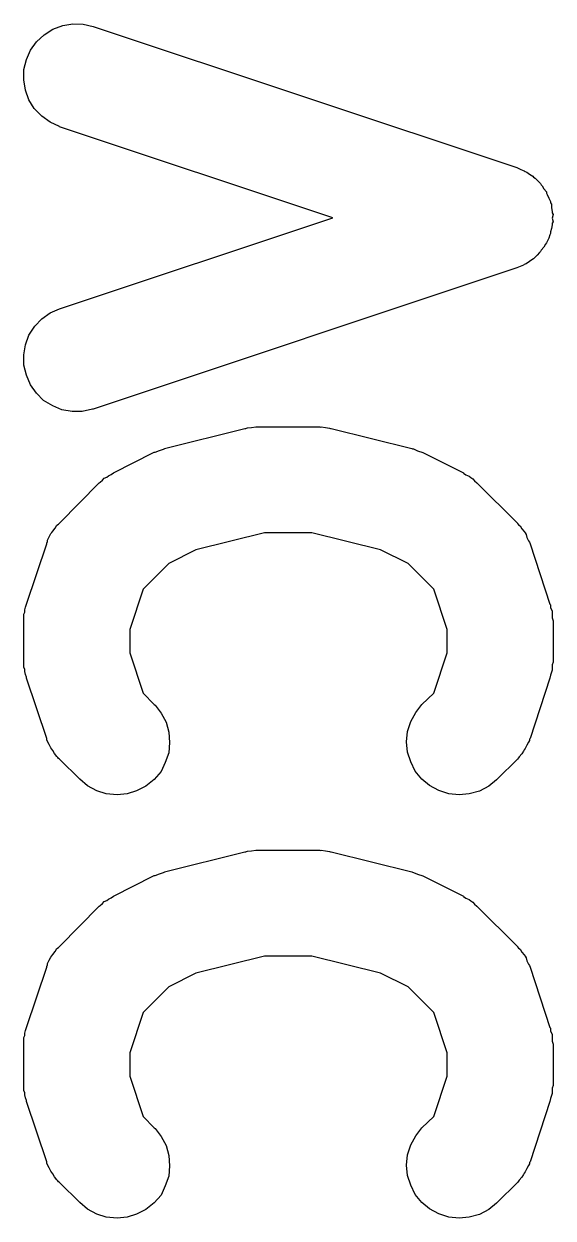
# Model space of a CAD drawing. Extents: x 119.7 to 160.3, y -116.7 to -64.
# Drawn here: x 145.964 to 146.589, y -65.431 to -64.021 of the extents above; entities that cross this region are included whole.
import ezdxf

# ---------------------------------------------------------------- set-up
doc = ezdxf.new("R2010")
doc.units = 0
doc.layers.add('BLACK', color=7, linetype='CONTINUOUS')

msp = doc.modelspace()

# ---------------------------------------------------------------- linework, layer by layer
at = {"layer": 'BLACK', "linetype": 'CONTINUOUS'}
for p, q in [((146.01, -64.023), (146.022, -64.021)), ((146.022, -64.021), (146.034, -64.0213)), ((146.034, -64.0213), (146.046, -64.024)), ((145.979, -64.0421), (145.988, -64.0338)), ((145.988, -64.0338), (145.998, -64.0273)), ((145.998, -64.0273), (146.01, -64.023)), ((146.046, -64.024), (146.546, -64.1907)), ((145.972, -64.052), (145.979, -64.0421)), ((145.964, -64.075), (145.967, -64.0632)), ((145.967, -64.0632), (145.972, -64.052)), ((145.964, -64.0872), (145.964, -64.075)), ((145.966, -64.0993), (145.964, -64.0872)), ((145.97, -64.1107), (145.966, -64.0993)), ((145.976, -64.1211), (145.97, -64.1107)), ((145.985, -64.13), (145.976, -64.1211)), ((145.995, -64.1372), (145.985, -64.13)), ((146.006, -64.1423), (145.995, -64.1372)), ((146.006, -64.1426), (146.006, -64.1423)), ((146.329, -64.25), (146.006, -64.1426)), ((146.546, -64.1907), (146.547, -64.191)), ((146.547, -64.191), (146.551, -64.1928)), ((146.551, -64.1928), (146.555, -64.1944)), ((146.555, -64.1944), (146.556, -64.1954)), ((146.556, -64.1954), (146.558, -64.1961)), ((146.558, -64.1961), (146.561, -64.1986)), ((146.561, -64.1986), (146.565, -64.201)), ((146.565, -64.201), (146.566, -64.2022)), ((146.566, -64.2022), (146.568, -64.2033)), ((146.568, -64.2033), (146.571, -64.2065)), ((146.571, -64.2065), (146.574, -64.2095)), ((146.574, -64.2095), (146.575, -64.2109)), ((146.575, -64.2109), (146.576, -64.2122)), ((146.576, -64.2122), (146.578, -64.2159)), ((146.578, -64.2159), (146.581, -64.2195)), ((146.581, -64.2195), (146.581, -64.2211)), ((146.581, -64.2211), (146.582, -64.2226)), ((146.582, -64.2226), (146.584, -64.2267)), ((146.584, -64.2267), (146.586, -64.2306)), ((146.586, -64.2306), (146.586, -64.2324)), ((146.586, -64.2324), (146.587, -64.2341)), ((146.587, -64.2341), (146.587, -64.2383)), ((146.587, -64.2383), (146.588, -64.2426)), ((146.588, -64.2426), (146.588, -64.2443)), ((146.588, -64.2443), (146.589, -64.2461)), ((146.589, -64.2461), (146.588, -64.2504)), ((146.006, -64.3574), (146.329, -64.25)), ((146.588, -64.2583), (146.587, -64.2625)), ((146.588, -64.2504), (146.589, -64.2548)), ((146.589, -64.2548), (146.588, -64.2565)), ((146.588, -64.2565), (146.588, -64.2583)), ((146.584, -64.2741), (146.582, -64.2781)), ((146.585, -64.2702), (146.584, -64.2741)), ((146.586, -64.2684), (146.585, -64.2702)), ((146.587, -64.2625), (146.586, -64.2668)), ((146.586, -64.2668), (146.586, -64.2684)), ((146.574, -64.2897), (146.573, -64.2912)), ((146.575, -64.2884), (146.574, -64.2897)), ((146.578, -64.2848), (146.575, -64.2884)), ((146.58, -64.2813), (146.578, -64.2848)), ((146.581, -64.2797), (146.58, -64.2813)), ((146.582, -64.2781), (146.581, -64.2797)), ((146.557, -64.3043), (146.555, -64.3051)), ((146.561, -64.3018), (146.557, -64.3043)), ((146.564, -64.2995), (146.561, -64.3018)), ((146.566, -64.2983), (146.564, -64.2995)), ((146.567, -64.2973), (146.566, -64.2983)), ((146.57, -64.2942), (146.567, -64.2973)), ((146.573, -64.2912), (146.57, -64.2942)), ((146.546, -64.3093), (146.046, -64.476)), ((146.55, -64.3075), (146.546, -64.3093)), ((146.554, -64.306), (146.55, -64.3075)), ((146.555, -64.3051), (146.554, -64.306)), ((145.995, -64.3623), (146.006, -64.3574)), ((145.977, -64.3782), (145.985, -64.3694)), ((145.985, -64.3694), (145.995, -64.3623)), ((145.966, -64.3999), (145.97, -64.3885)), ((145.97, -64.3885), (145.977, -64.3782)), ((145.964, -64.4119), (145.966, -64.3999)), ((145.964, -64.4241), (145.964, -64.4119)), ((145.967, -64.436), (145.964, -64.4241)), ((145.972, -64.4472), (145.967, -64.436)), ((145.979, -64.4572), (145.972, -64.4472)), ((145.987, -64.4657), (145.979, -64.4572)), ((145.998, -64.4723), (145.987, -64.4657)), ((146.009, -64.4768), (145.998, -64.4723)), ((146.021, -64.4789), (146.009, -64.4768)), ((146.033, -64.4788), (146.021, -64.4789)), ((146.045, -64.4762), (146.033, -64.4788)), ((146.046, -64.476), (146.045, -64.4762)), ((146.13, -64.5227), (146.225, -64.4989)), ((146.225, -64.4989), (146.226, -64.4987)), ((146.226, -64.4987), (146.227, -64.4985)), ((146.227, -64.4985), (146.228, -64.4982)), ((146.228, -64.4982), (146.233, -64.4977)), ((146.233, -64.4977), (146.238, -64.4971)), ((146.238, -64.4971), (146.239, -64.4971)), ((146.239, -64.4971), (146.24, -64.497)), ((146.24, -64.497), (146.312, -64.497)), ((146.312, -64.497), (146.313, -64.497)), ((146.313, -64.497), (146.314, -64.4972)), ((146.314, -64.4972), (146.315, -64.4971)), ((146.315, -64.4971), (146.32, -64.4978)), ((146.32, -64.4978), (146.325, -64.4984)), ((146.325, -64.4984), (146.326, -64.4987)), ((146.326, -64.4987), (146.327, -64.4989)), ((146.327, -64.4989), (146.422, -64.5227)), ((146.07, -64.5512), (146.117, -64.5274)), ((146.117, -64.5274), (146.118, -64.527)), ((146.118, -64.5269), (146.119, -64.5268)), ((146.118, -64.527), (146.118, -64.5269)), ((146.119, -64.5268), (146.124, -64.5248)), ((146.124, -64.5248), (146.13, -64.5228)), ((146.13, -64.5228), (146.13, -64.5227)), ((146.13, -64.5228), (146.13, -64.5228)), ((146.422, -64.5227), (146.423, -64.5229)), ((146.423, -64.5229), (146.423, -64.523)), ((146.423, -64.523), (146.424, -64.5231)), ((146.424, -64.5231), (146.429, -64.5252)), ((146.429, -64.5252), (146.435, -64.5272)), ((146.435, -64.5272), (146.435, -64.5273)), ((146.435, -64.5273), (146.435, -64.5274)), ((146.435, -64.5274), (146.483, -64.5512)), ((146.057, -64.5601), (146.059, -64.5577)), ((146.059, -64.5577), (146.062, -64.5563)), ((146.062, -64.5563), (146.064, -64.5547)), ((146.064, -64.5547), (146.067, -64.5531)), ((146.067, -64.5531), (146.07, -64.5512)), ((146.483, -64.5512), (146.483, -64.5516)), ((146.483, -64.5516), (146.486, -64.5535)), ((146.486, -64.5535), (146.49, -64.5552)), ((146.49, -64.5552), (146.492, -64.5569)), ((146.492, -64.5569), (146.494, -64.5583)), ((146.494, -64.5583), (146.496, -64.5607)), ((146.006, -64.6106), (146.053, -64.5629)), ((146.053, -64.5629), (146.054, -64.5623)), ((146.054, -64.5623), (146.057, -64.5601)), ((146.496, -64.5607), (146.499, -64.5629)), ((146.499, -64.5629), (146.547, -64.6106)), ((146.001, -64.6167), (146.003, -64.6132)), ((146.003, -64.6132), (146.005, -64.612)), ((146.005, -64.612), (146.006, -64.6106)), ((146.547, -64.6106), (146.547, -64.6112)), ((146.547, -64.6112), (146.548, -64.6126)), ((146.548, -64.6126), (146.55, -64.6139)), ((146.55, -64.6139), (146.552, -64.6174)), ((145.992, -64.6307), (145.994, -64.627)), ((145.994, -64.627), (145.996, -64.6231)), ((145.996, -64.6231), (145.997, -64.6216)), ((145.997, -64.6216), (145.998, -64.62)), ((145.998, -64.62), (146.001, -64.6167)), ((146.248, -64.622), (146.167, -64.6423)), ((146.304, -64.622), (146.248, -64.622)), ((146.385, -64.6423), (146.304, -64.622)), ((146.552, -64.6174), (146.555, -64.6207)), ((146.555, -64.6207), (146.556, -64.6223)), ((146.556, -64.6223), (146.557, -64.6239)), ((146.557, -64.6239), (146.558, -64.6278)), ((146.558, -64.6278), (146.56, -64.6315)), ((145.967, -64.7064), (145.991, -64.635)), ((145.991, -64.6342), (145.992, -64.6325)), ((145.991, -64.635), (145.991, -64.6342)), ((145.992, -64.6325), (145.992, -64.6307)), ((146.167, -64.6423), (146.135, -64.6585)), ((146.418, -64.6585), (146.385, -64.6423)), ((146.56, -64.6315), (146.561, -64.6333)), ((146.561, -64.6333), (146.562, -64.635)), ((146.562, -64.635), (146.585, -64.7064)), ((146.135, -64.6585), (146.105, -64.6885)), ((146.448, -64.6885), (146.418, -64.6585)), ((146.105, -64.6885), (146.089, -64.7363)), ((146.464, -64.7363), (146.448, -64.6885)), ((145.965, -64.7132), (145.966, -64.7099)), ((145.965, -64.7158), (145.965, -64.7132)), ((145.966, -64.7099), (145.967, -64.7064)), ((146.585, -64.7064), (146.586, -64.7073)), ((146.586, -64.7073), (146.586, -64.7107)), ((146.586, -64.7107), (146.588, -64.7141)), ((145.964, -64.7183), (145.965, -64.7158)), ((145.964, -64.7218), (145.964, -64.7183)), ((145.964, -64.7253), (145.964, -64.7218)), ((145.964, -64.7262), (145.964, -64.7253)), ((145.964, -64.7738), (145.964, -64.7262)), ((146.588, -64.7141), (146.588, -64.7166)), ((146.588, -64.7166), (146.588, -64.7192)), ((146.588, -64.7192), (146.588, -64.7227)), ((146.588, -64.7227), (146.589, -64.7262)), ((146.589, -64.7262), (146.589, -64.7738)), ((146.089, -64.7363), (146.089, -64.7637)), ((146.464, -64.7637), (146.464, -64.7363)), ((146.089, -64.7637), (146.105, -64.8115)), ((146.448, -64.8115), (146.464, -64.7637)), ((145.964, -64.7773), (145.964, -64.7738)), ((145.964, -64.7808), (145.964, -64.7773)), ((145.965, -64.7834), (145.964, -64.7808)), ((145.965, -64.7859), (145.965, -64.7834)), ((146.588, -64.7842), (146.587, -64.7868)), ((146.589, -64.7747), (146.588, -64.7782)), ((146.588, -64.7782), (146.588, -64.7817)), ((146.588, -64.7817), (146.588, -64.7842)), ((146.589, -64.7738), (146.589, -64.7747)), ((145.966, -64.7893), (145.965, -64.7859)), ((145.967, -64.7927), (145.966, -64.7893)), ((145.967, -64.7936), (145.967, -64.7927)), ((145.991, -64.865), (145.967, -64.7936)), ((146.585, -64.7936), (146.562, -64.865)), ((146.586, -64.7901), (146.585, -64.7936)), ((146.587, -64.7868), (146.586, -64.7901)), ((146.105, -64.8115), (146.118, -64.8249)), ((146.434, -64.8249), (146.448, -64.8115)), ((146.118, -64.8249), (146.119, -64.8255)), ((146.119, -64.8255), (146.126, -64.835)), ((146.427, -64.8343), (146.434, -64.8249)), ((146.126, -64.835), (146.132, -64.8458)), ((146.421, -64.845), (146.427, -64.8343)), ((146.132, -64.8458), (146.135, -64.8575)), ((146.417, -64.8567), (146.421, -64.845)), ((145.991, -64.8667), (145.991, -64.865)), ((145.992, -64.8684), (145.991, -64.8667)), ((145.994, -64.8722), (145.992, -64.8684)), ((146.135, -64.8575), (146.136, -64.8697)), ((146.416, -64.8688), (146.417, -64.8567)), ((146.417, -64.881), (146.416, -64.8688)), ((146.561, -64.8675), (146.56, -64.8693)), ((146.562, -64.865), (146.561, -64.8658)), ((146.561, -64.8658), (146.561, -64.8675)), ((145.996, -64.8761), (145.994, -64.8722)), ((145.997, -64.8777), (145.996, -64.8761)), ((145.998, -64.8793), (145.997, -64.8777)), ((146, -64.8826), (145.998, -64.8793)), ((146.003, -64.8861), (146, -64.8826)), ((146.135, -64.8818), (146.131, -64.8935)), ((146.136, -64.8697), (146.135, -64.8818)), ((146.421, -64.8927), (146.417, -64.881)), ((146.554, -64.88), (146.552, -64.8833)), ((146.555, -64.8784), (146.554, -64.88)), ((146.556, -64.8769), (146.555, -64.8784)), ((146.558, -64.873), (146.556, -64.8769)), ((146.56, -64.8693), (146.558, -64.873)), ((146.004, -64.8874), (146.003, -64.8861)), ((146.005, -64.8888), (146.004, -64.8874)), ((146.006, -64.8894), (146.005, -64.8888)), ((146.03, -64.9132), (146.006, -64.8894)), ((146.131, -64.8935), (146.126, -64.9042)), ((146.426, -64.9035), (146.421, -64.8927)), ((146.547, -64.8894), (146.523, -64.9132)), ((146.548, -64.888), (146.547, -64.8894)), ((146.549, -64.8868), (146.548, -64.888)), ((146.552, -64.8833), (146.549, -64.8868)), ((146.126, -64.9042), (146.118, -64.9135)), ((146.434, -64.9129), (146.426, -64.9035)), ((146.039, -64.921), (146.03, -64.9132)), ((146.05, -64.9267), (146.039, -64.921)), ((146.108, -64.9212), (146.097, -64.9269)), ((146.118, -64.9135), (146.108, -64.9212)), ((146.443, -64.9207), (146.434, -64.9129)), ((146.454, -64.9266), (146.443, -64.9207)), ((146.513, -64.9215), (146.502, -64.9271)), ((146.522, -64.9139), (146.513, -64.9215)), ((146.523, -64.9132), (146.522, -64.9139)), ((146.061, -64.9303), (146.05, -64.9267)), ((146.074, -64.9315), (146.061, -64.9303)), ((146.086, -64.9304), (146.074, -64.9315)), ((146.097, -64.9269), (146.086, -64.9304)), ((146.466, -64.9302), (146.454, -64.9266)), ((146.478, -64.9315), (146.466, -64.9302)), ((146.49, -64.9305), (146.478, -64.9315)), ((146.502, -64.9271), (146.49, -64.9305)), ((146.13, -65.0227), (146.225, -64.9989)), ((146.225, -64.9989), (146.226, -64.9987)), ((146.226, -64.9987), (146.227, -64.9985)), ((146.227, -64.9985), (146.228, -64.9982)), ((146.228, -64.9982), (146.233, -64.9977)), ((146.233, -64.9977), (146.238, -64.9971)), ((146.238, -64.9971), (146.239, -64.9971)), ((146.239, -64.9971), (146.24, -64.997)), ((146.24, -64.997), (146.312, -64.997)), ((146.312, -64.997), (146.313, -64.997)), ((146.313, -64.997), (146.314, -64.9972)), ((146.314, -64.9972), (146.315, -64.9971)), ((146.315, -64.9971), (146.32, -64.9978)), ((146.32, -64.9978), (146.325, -64.9984)), ((146.325, -64.9984), (146.326, -64.9987)), ((146.326, -64.9987), (146.327, -64.9989)), ((146.327, -64.9989), (146.422, -65.0227)), ((146.124, -65.0248), (146.13, -65.0228)), ((146.13, -65.0228), (146.13, -65.0227)), ((146.13, -65.0228), (146.13, -65.0228)), ((146.422, -65.0227), (146.423, -65.0229)), ((146.423, -65.0229), (146.423, -65.023)), ((146.423, -65.023), (146.424, -65.0231)), ((146.424, -65.0231), (146.429, -65.0252)), ((146.07, -65.0512), (146.117, -65.0274)), ((146.117, -65.0274), (146.118, -65.027)), ((146.118, -65.0269), (146.119, -65.0268)), ((146.118, -65.027), (146.118, -65.0269)), ((146.119, -65.0268), (146.124, -65.0248)), ((146.429, -65.0252), (146.435, -65.0272)), ((146.435, -65.0272), (146.435, -65.0273)), ((146.435, -65.0273), (146.435, -65.0274)), ((146.435, -65.0274), (146.483, -65.0512)), ((146.067, -65.0531), (146.07, -65.0512)), ((146.483, -65.0512), (146.483, -65.0516)), ((146.483, -65.0516), (146.486, -65.0535)), ((146.006, -65.1106), (146.053, -65.0629)), ((146.053, -65.0629), (146.054, -65.0623)), ((146.054, -65.0623), (146.057, -65.0601)), ((146.057, -65.0601), (146.059, -65.0577)), ((146.059, -65.0577), (146.062, -65.0563)), ((146.062, -65.0563), (146.064, -65.0547)), ((146.064, -65.0547), (146.067, -65.0531)), ((146.486, -65.0535), (146.49, -65.0552)), ((146.49, -65.0552), (146.492, -65.0569)), ((146.492, -65.0569), (146.494, -65.0583)), ((146.494, -65.0583), (146.496, -65.0607)), ((146.496, -65.0607), (146.499, -65.0629)), ((146.499, -65.0629), (146.547, -65.1106)), ((145.996, -65.1231), (145.997, -65.1216)), ((145.997, -65.1216), (145.998, -65.12)), ((145.998, -65.12), (146.001, -65.1167)), ((146.001, -65.1167), (146.003, -65.1132)), ((146.003, -65.1132), (146.005, -65.112)), ((146.005, -65.112), (146.006, -65.1106)), ((146.248, -65.122), (146.167, -65.1423)), ((146.304, -65.122), (146.248, -65.122)), ((146.385, -65.1423), (146.304, -65.122)), ((146.547, -65.1106), (146.547, -65.1112)), ((146.547, -65.1112), (146.548, -65.1126)), ((146.548, -65.1126), (146.55, -65.1139)), ((146.55, -65.1139), (146.552, -65.1174)), ((146.552, -65.1174), (146.555, -65.1207)), ((146.555, -65.1207), (146.556, -65.1223)), ((146.556, -65.1223), (146.557, -65.1239)), ((145.967, -65.2064), (145.991, -65.135)), ((145.991, -65.1342), (145.992, -65.1325)), ((145.991, -65.135), (145.991, -65.1342)), ((145.992, -65.1307), (145.994, -65.127)), ((145.992, -65.1325), (145.992, -65.1307)), ((145.994, -65.127), (145.996, -65.1231)), ((146.557, -65.1239), (146.558, -65.1278)), ((146.558, -65.1278), (146.56, -65.1315)), ((146.56, -65.1315), (146.561, -65.1333)), ((146.561, -65.1333), (146.562, -65.135)), ((146.562, -65.135), (146.585, -65.2064)), ((146.167, -65.1423), (146.135, -65.1585)), ((146.418, -65.1585), (146.385, -65.1423)), ((146.135, -65.1585), (146.105, -65.1885)), ((146.448, -65.1885), (146.418, -65.1585)), ((146.105, -65.1885), (146.089, -65.2363)), ((146.464, -65.2363), (146.448, -65.1885)), ((145.966, -65.2099), (145.967, -65.2064)), ((146.585, -65.2064), (146.586, -65.2073)), ((146.586, -65.2073), (146.586, -65.2107)), ((145.964, -65.2183), (145.965, -65.2158)), ((145.964, -65.2218), (145.964, -65.2183)), ((145.965, -65.2132), (145.966, -65.2099)), ((145.965, -65.2158), (145.965, -65.2132)), ((146.586, -65.2107), (146.588, -65.2141)), ((146.588, -65.2141), (146.588, -65.2166)), ((146.588, -65.2166), (146.588, -65.2192)), ((146.588, -65.2192), (146.588, -65.2227)), ((145.964, -65.2253), (145.964, -65.2218)), ((145.964, -65.2262), (145.964, -65.2253)), ((145.964, -65.2738), (145.964, -65.2262)), ((146.588, -65.2227), (146.589, -65.2262)), ((146.589, -65.2262), (146.589, -65.2738)), ((146.089, -65.2363), (146.089, -65.2637)), ((146.464, -65.2637), (146.464, -65.2363)), ((146.089, -65.2637), (146.105, -65.3115)), ((146.448, -65.3115), (146.464, -65.2637)), ((145.964, -65.2773), (145.964, -65.2738)), ((145.964, -65.2808), (145.964, -65.2773)), ((146.589, -65.2747), (146.588, -65.2782)), ((146.589, -65.2738), (146.589, -65.2747)), ((145.965, -65.2834), (145.964, -65.2808)), ((145.965, -65.2859), (145.965, -65.2834)), ((145.966, -65.2893), (145.965, -65.2859)), ((145.967, -65.2927), (145.966, -65.2893)), ((146.586, -65.2901), (146.585, -65.2936)), ((146.587, -65.2868), (146.586, -65.2901)), ((146.588, -65.2842), (146.587, -65.2868)), ((146.588, -65.2782), (146.588, -65.2817)), ((146.588, -65.2817), (146.588, -65.2842)), ((145.967, -65.2936), (145.967, -65.2927)), ((145.991, -65.365), (145.967, -65.2936)), ((146.585, -65.2936), (146.562, -65.365)), ((146.105, -65.3115), (146.118, -65.3249)), ((146.434, -65.3249), (146.448, -65.3115)), ((146.118, -65.3249), (146.119, -65.3255)), ((146.119, -65.3255), (146.126, -65.335)), ((146.421, -65.345), (146.427, -65.3343)), ((146.427, -65.3343), (146.434, -65.3249)), ((146.126, -65.335), (146.132, -65.3458)), ((146.132, -65.3458), (146.135, -65.3575)), ((146.417, -65.3567), (146.421, -65.345)), ((146.135, -65.3575), (146.136, -65.3697)), ((146.416, -65.3688), (146.417, -65.3567)), ((145.991, -65.3667), (145.991, -65.365)), ((145.992, -65.3684), (145.991, -65.3667)), ((145.994, -65.3722), (145.992, -65.3684)), ((145.996, -65.3761), (145.994, -65.3722)), ((145.997, -65.3777), (145.996, -65.3761)), ((146.136, -65.3697), (146.135, -65.3818)), ((146.417, -65.381), (146.416, -65.3688)), ((146.558, -65.373), (146.556, -65.3769)), ((146.56, -65.3693), (146.558, -65.373)), ((146.561, -65.3675), (146.56, -65.3693)), ((146.562, -65.365), (146.561, -65.3658)), ((146.561, -65.3658), (146.561, -65.3675)), ((145.998, -65.3793), (145.997, -65.3777)), ((146, -65.3826), (145.998, -65.3793)), ((146.003, -65.3861), (146, -65.3826)), ((146.004, -65.3874), (146.003, -65.3861)), ((146.005, -65.3888), (146.004, -65.3874)), ((146.006, -65.3894), (146.005, -65.3888)), ((146.03, -65.4132), (146.006, -65.3894)), ((146.135, -65.3818), (146.131, -65.3935)), ((146.421, -65.3927), (146.417, -65.381)), ((146.547, -65.3894), (146.523, -65.4132)), ((146.548, -65.388), (146.547, -65.3894)), ((146.549, -65.3868), (146.548, -65.388)), ((146.552, -65.3833), (146.549, -65.3868)), ((146.554, -65.38), (146.552, -65.3833)), ((146.555, -65.3784), (146.554, -65.38)), ((146.556, -65.3769), (146.555, -65.3784)), ((146.126, -65.4042), (146.118, -65.4135)), ((146.131, -65.3935), (146.126, -65.4042)), ((146.426, -65.4035), (146.421, -65.3927)), ((146.434, -65.4129), (146.426, -65.4035)), ((146.039, -65.421), (146.03, -65.4132)), ((146.118, -65.4135), (146.108, -65.4212)), ((146.443, -65.4207), (146.434, -65.4129)), ((146.522, -65.4139), (146.513, -65.4215)), ((146.523, -65.4132), (146.522, -65.4139)), ((146.05, -65.4267), (146.039, -65.421)), ((146.061, -65.4303), (146.05, -65.4267)), ((146.074, -65.4315), (146.061, -65.4303)), ((146.086, -65.4304), (146.074, -65.4315)), ((146.097, -65.4269), (146.086, -65.4304)), ((146.108, -65.4212), (146.097, -65.4269)), ((146.454, -65.4266), (146.443, -65.4207)), ((146.466, -65.4302), (146.454, -65.4266)), ((146.478, -65.4315), (146.466, -65.4302)), ((146.49, -65.4305), (146.478, -65.4315)), ((146.502, -65.4271), (146.49, -65.4305)), ((146.513, -65.4215), (146.502, -65.4271))]:
    msp.add_line(p, q, dxfattribs=at)

doc.saveas('drawing.dxf')
